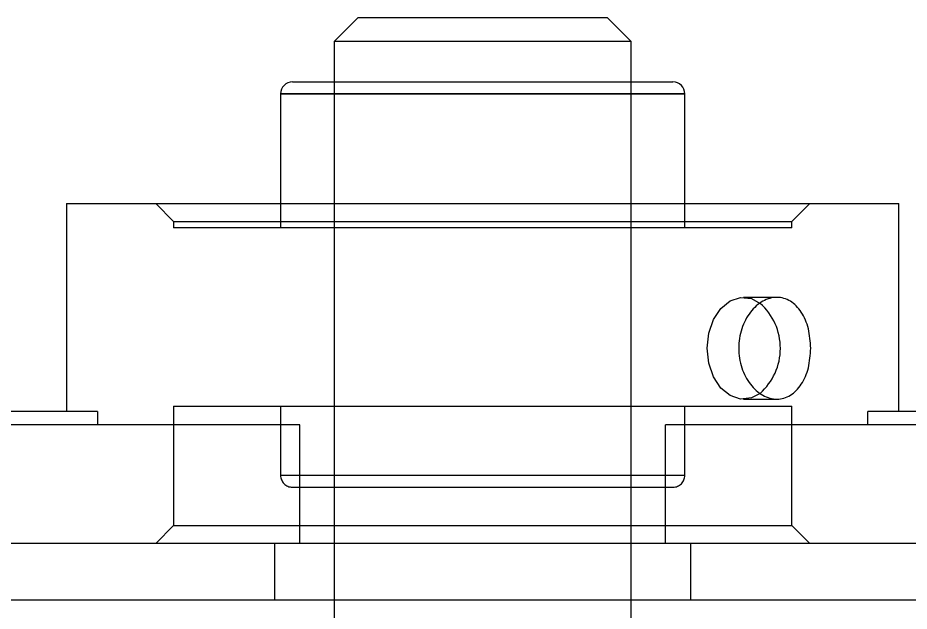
# Model space of a CAD drawing. Header units: metres. Extents: x 0 to 21025, y 0 to 14850.
# Drawn here: x 5681.6 to 5756.6, y 9330.4 to 9380.4 of the extents above; entities that cross this region are included whole.
import ezdxf

# ---------------------------------------------------------------- set-up
doc = ezdxf.new("R2010")
doc.units = ezdxf.units.M
doc.header["$LTSCALE"] = 25
doc.linetypes.add('HIDDEN2', pattern=[4.7625, 3.175, -1.5875])
doc.layers.add('SL4', color=4, linetype='Continuous')
doc.layers.add('ST1', color=7, linetype='HIDDEN2')

msp = doc.modelspace()

# ---------------------------------------------------------------- linework, layer by layer
at = {"layer": 'SL4'}
for p, q in [((5710.236, 9380.384), (5708.236, 9378.384)), ((5731.236, 9380.384), (5710.236, 9380.384)), ((5733.236, 9378.384), (5731.236, 9380.384)), ((5708.236, 9378.384), (5708.236, 9374.989)), ((5733.236, 9378.384), (5708.236, 9378.384)), ((5733.236, 9374.989), (5733.236, 9378.384)), ((5704.736, 9374.989), (5736.736, 9374.989)), ((5703.736, 9373.989), (5703.736, 9364.749)), ((5703.736, 9373.989), (5737.736, 9373.989)), ((5737.736, 9364.749), (5737.736, 9373.989)), ((5685.736, 9364.749), (5685.736, 9347.249)), ((5685.736, 9364.749), (5720.736, 9364.749)), ((5720.736, 9364.749), (5755.736, 9364.749)), ((5755.736, 9347.249), (5755.736, 9364.749)), ((5688.341, 9347.249), (5668.169, 9347.249)), ((5688.341, 9347.249), (5688.341, 9346.139)), ((5753.131, 9346.139), (5753.131, 9347.249)), ((5773.303, 9347.249), (5753.131, 9347.249)), ((5705.358, 9346.139), (5668.169, 9346.139)), ((5705.358, 9336.149), (5705.358, 9346.139)), ((5736.115, 9336.149), (5736.115, 9346.139)), ((5773.303, 9346.139), (5736.115, 9346.139)), ((5828.739, 9336.149), (4878.736, 9336.149))]:
    msp.add_line(p, q, dxfattribs=at)
for centre, radius, start, end in [((5704.736, 9373.989), 1, 90, 180), ((5736.736, 9373.989), 1, 0, 90), ((5740.711, 9352.573), 5.062, 311.42045, 48.31198)]:
    msp.add_arc(centre, radius, start, end, dxfattribs=at)
msp.add_open_spline([(5748.328, 9352.572), (5748.288, 9352.011), (5748.208, 9350.889), (5747.584, 9349.465), (5746.657, 9348.513), (5745.495, 9348.177), (5744.275, 9348.513), (5743.195, 9349.465), (5742.449, 9350.889), (5742.181, 9352.572), (5742.449, 9354.255), (5743.195, 9355.679), (5744.275, 9356.632), (5745.495, 9356.967), (5746.657, 9356.632), (5747.584, 9355.679), (5748.208, 9354.255), (5748.288, 9353.133), (5748.328, 9352.572)], degree=3, knots=[0, 0, 0, 0, 0.06249, 0.125, 0.18751, 0.25, 0.31249, 0.375, 0.43751, 0.5, 0.56249, 0.625, 0.68751, 0.75, 0.81249, 0.875, 0.93751, 1, 1, 1, 1], dxfattribs=at)
at = {"layer": 'ST1'}
for p, q in [((5708.236, 9374.989), (5708.236, 9340.879)), ((5708.236, 9374.989), (5708.236, 9287.384)), ((5733.236, 9340.879), (5733.236, 9374.989)), ((5733.236, 9310.319), (5733.236, 9374.989)), ((5737.736, 9373.989), (5703.736, 9373.989)), ((5693.236, 9364.749), (5694.736, 9363.249)), ((5703.736, 9364.749), (5703.736, 9362.699)), ((5737.736, 9362.699), (5737.736, 9364.749)), ((5746.736, 9363.249), (5748.236, 9364.749)), ((5694.736, 9363.249), (5746.736, 9363.249)), ((5694.736, 9363.249), (5694.736, 9362.699)), ((5746.736, 9362.699), (5746.736, 9363.249)), ((5746.736, 9362.699), (5694.736, 9362.699)), ((5745.485, 9356.855), (5742.657, 9356.855)), ((5742.657, 9348.289), (5745.485, 9348.289)), ((5694.736, 9347.699), (5746.736, 9347.699)), ((5694.736, 9347.699), (5694.736, 9337.649)), ((5703.736, 9347.699), (5703.736, 9341.879)), ((5737.736, 9341.879), (5737.736, 9347.699)), ((5746.736, 9337.649), (5746.736, 9347.699)), ((5705.358, 9336.149), (5705.358, 9346.139)), ((5736.115, 9336.149), (5736.115, 9346.139)), ((5737.736, 9341.879), (5703.782, 9341.879)), ((5704.736, 9340.879), (5736.736, 9340.879)), ((5694.736, 9337.649), (5693.236, 9336.149)), ((5694.736, 9337.649), (5746.736, 9337.649)), ((5748.236, 9336.149), (5746.736, 9337.649)), ((5703.236, 9336.149), (5703.236, 9331.386)), ((5738.236, 9331.386), (5738.236, 9336.149)), ((5878.736, 9331.386), (4878.736, 9331.386))]:
    msp.add_line(p, q, dxfattribs=at)
at = {"layer": 'ST1', "flags": 128}
for points in [[(5739.628, 9352.572), (5739.763, 9353.835), (5740.154, 9354.985), (5740.768, 9355.921), (5741.55, 9356.559), (5742.43, 9356.843), (5743.331, 9356.748), (5744.078, 9356.354)], [(5744.061, 9348.777), (5743.331, 9348.397), (5742.43, 9348.301), (5741.55, 9348.585), (5740.768, 9349.224), (5740.154, 9350.159), (5739.763, 9351.31), (5739.628, 9352.572)]]:
    msp.add_lwpolyline(points, dxfattribs=at)
at = {"layer": 'ST1'}
for centre, start, end in [((5704.736, 9341.879), 180, 270), ((5736.736, 9341.879), 270, 0)]:
    msp.add_arc(centre, 1, start, end, dxfattribs=at)

doc.saveas('drawing.dxf')
